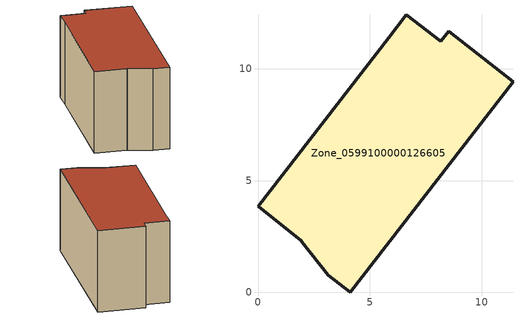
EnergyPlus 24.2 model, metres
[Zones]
Zone_0599100000126605
 floor ground (C_G): 8.53,11.68 11.41,9.43 4.14,0 3.14,0.77 1.95,2.26 1.94,2.32 0,3.85 5.85,11.38 6.64,12.43 8.18,11.24 z3.2
 wall outside (C_F): 11.41,9.43 8.53,11.68 8.18,11.24 6.64,12.43 5.85,11.38 0,3.85 1.94,2.32 1.95,2.26 3.14,0.77 4.14,0 11.41,9.43 z3.2:9.75
 roof outside (C_R): 4.14,0 11.41,9.43 8.53,11.68 8.18,11.24 6.64,12.43 5.85,11.38 0,3.85 1.94,2.32 1.95,2.26 3.14,0.77 z9.75
[BUILDING]
Pand.0599100000126605: North Axis=0; Terrain=City; Loads Convergence Tolerance Value=0.04; Temperature Convergence Tolerance Value=0.4; Solar Distribution=FullExterior; Maximum Number of Warmup Days=25; Minimum Number of Warmup Days=1
[Site:Location]
Rotterdam.The.Hague.AP_ZH_NLD Design_Conditions: Latitude=51.96; Longitude=4.45; Time Zone=1; Elevation=-4.5
[SITE:GROUNDTEMPERATURE:BUILDINGSURFACE]
18, 18, 18, 18, 18, 18, 18, 18, 18, 18, 18, 18
[MATERIAL] Thermal Absorptance=0.9; Solar Absorptance=0.7; Visible Absorptance=0.7
Name | Roughness | Thickness | Conductivity | Density | Specific Heat
G.TI.1946 | MediumSmooth | 0.15 | 1 | 540 | 1210
F.TI.1946 | Rough | 0.3 | 0.857143 | 1920 | 840
R.TI.1946 | MediumRough | 0.2 | 0.1 | 1500 | 1000
[CONSTRUCTION]
C_G: G.TI.1946
C_F: F.TI.1946
C_R: R.TI.1946
[ZONE]
Zone_0599100000126605: Type=1; Multiplier=1; Ceiling Height=Autocalculate; Volume=Autocalculate; Floor Area=autocalculate; Part of Total Floor Area=Yes
[ZONEINFILTRATION:DESIGNFLOWRATE]
Infil_Zone_0599100000126605: Zone or ZoneList or Space or SpaceList=Zone_0599100000126605; Schedule=AlwaysOn; Design Flow Rate Calculation Method=Flow/Area; Flow Rate per Floor Area=0.003; Constant Term Coefficient=1; Temperature Term Coefficient=0; Velocity Term Coefficient=0; Velocity Squared Term Coefficient=0
[HVACTEMPLATE:ZONE:IDEALLOADSAIRSYSTEM]
Zone_0599100000126605: Maximum Heating Supply Air Temperature=50; Minimum Cooling Supply Air Temperature=13; Maximum Heating Supply Air Humidity Ratio=0.0156; Minimum Cooling Supply Air Humidity Ratio=0.0077; Heating Limit=NoLimit; Cooling Limit=NoLimit; Dehumidification Control Type=ConstantSensibleHeatRatio; Cooling Sensible Heat Ratio=0.7; Dehumidification Setpoint=60; Humidification Control Type=None; Humidification Setpoint=30; Outdoor Air Method=None; Outdoor Air Flow Rate per Person=0.00944; Outdoor Air Flow Rate per Zone Floor Area=0; Outdoor Air Flow Rate per Zone=0; Demand Controlled Ventilation Type=None; Outdoor Air Economizer Type=NoEconomizer; Heat Recovery Type=None; Sensible Heat Recovery Effectiveness=0.7; Latent Heat Recovery Effectiveness=0.65
[ZONECONTROL:THERMOSTAT]
ThermostatControl_Zone_0599100000126605: Zone or ZoneList=Zone_0599100000126605; Control Type Schedule=DualSetpointControlType; Control 1=Thermostat_Zone_0599100000126605; Temperature Difference Between Cutout And Setpoint=0
[THERMOSTATSETPOINT:DUALSETPOINT]
Thermostat_Zone_0599100000126605: Heating Setpoint Temperature Schedule=HeatingSetpoint_Zone_0599100000126605; Cooling Setpoint Temperature Schedule=CoolingSetpoint_Zone_0599100000126605
[SCHEDULE:COMPACT]
HeatingSetpoint_Zone_0599100000126605: Through: 12/31, For: AllDays, Until: 24:00, 21
CoolingSetpoint_Zone_0599100000126605: Through: 12/31, For: AllDays, Until: 24:00, 24
DualSetpointControlType: Through: 12/31, For: AllDays, Until: 24:00, 4
AlwaysOn: Through: 12/31, For: AllDays, Until: 24:00, 1
